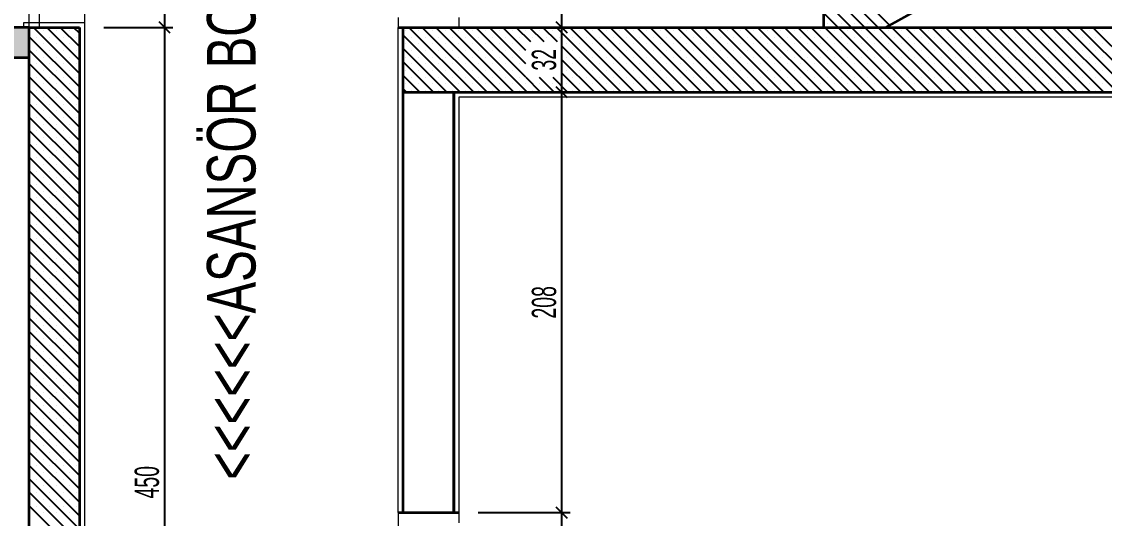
# Model space of a CAD drawing. Header units: inches. Extents: x -7543 to -822, y 102837 to 190349.
# Drawn here: x -828.8682 to -828.7612, y 102836.7493 to 102836.7985 of the extents above; entities that cross this region are included whole.
import ezdxf

# ---------------------------------------------------------------- set-up
doc = ezdxf.new("R2010")
doc.units = ezdxf.units.IN
doc.header["$MEASUREMENT"] = 0
doc.layers.get('0').update_dxf_attribs({"lineweight": 25})
for name, color, linetype, lineweight, true_color in [('DUVAR', 7, 'Continuous', 35, 0xfc4642), ('KAPI', 7, 'Continuous', 18, 0xffb360), ('PENCERE', 7, 'Continuous', 18, 0xffb360)]:
    doc.layers.add(name, color=color, linetype=linetype, lineweight=lineweight, true_color=true_color)
for name, color, linetype, lineweight in [('ICOL', 55, 'Continuous', 25), ('İZ DÜŞÜM', 253, 'Continuous', 20), ('SIVA', 150, 'Continuous', 15), ('TARAMA', 8, 'Continuous', 25), ('YAZI', 7, 'Continuous', 25)]:
    doc.layers.add(name, color=color, linetype=linetype, lineweight=lineweight)
doc.styles.add('arıal', font='arial.ttf', dxfattribs={"width": 0.7})
doc.styles.add('OLCU', font='tromand.shx', dxfattribs={"width": 0.6, "height": 12})

# ---------------------------------------------------------------- blocks, each defined once
blk = doc.blocks.new('_Oblique')
at = {"color": 0, "linetype": 'ByBlock', "lineweight": -2}
blk.add_line((-0.5, -0.5), (0.5, 0.5), dxfattribs=at)

msp = doc.modelspace()

# ---------------------------------------------------------------- linework, layer by layer
at = {"layer": 'DUVAR'}
for p, q in [((-828.7828, 102836.79788), (-828.73421, 102836.82487)), ((-828.78898, 102836.80122), (-828.78898, 102836.79788)), ((-828.86752, 102836.79788), (-828.9567, 102836.79788)), ((-828.86752, 102836.79788), (-828.86752, 102836.67148)), ((-828.86752, 102836.79788), (-828.86252, 102836.79788)), ((-828.86752, 102836.79788), (-828.86252, 102836.79788)), ((-828.86252, 102836.79788), (-828.86252, 102836.67788)), ((-828.83102, 102836.79788), (-828.71102, 102836.79788)), ((-828.83052, 102836.74988), (-828.83052, 102836.79788)), ((-828.86752, 102836.79488), (-828.9567, 102836.79488)), ((-828.83052, 102836.79148), (-828.65502, 102836.79148)), ((-828.82552, 102836.79148), (-828.82552, 102836.74988)), ((-828.82552, 102836.79148), (-828.82552, 102836.74988)), ((-828.82552, 102836.74988), (-828.82552, 102836.79148)), ((-828.82552, 102836.74988), (-828.82552, 102836.79148)), ((-828.83102, 102836.74988), (-828.82502, 102836.74988)), ((-828.83102, 102836.74988), (-828.82502, 102836.74988)), ((-828.83102, 102836.74988), (-828.82502, 102836.74988)), ((-828.83052, 102836.74988), (-828.82552, 102836.74988))]:
    msp.add_line(p, q, dxfattribs=at)
msp.add_solid([(-828.9567, 102836.79488), (-828.9567, 102836.79788), (-828.86752, 102836.79488), (-828.86752, 102836.79788)], dxfattribs=at)
at = {"layer": 'ICOL'}
for p, q in [((-828.85412, 102837.36388), (-828.85412, 102836.79788)), ((-828.81486, 102836.83988), (-828.81486, 102836.79788)), ((-828.85412, 102836.79788), (-828.85412, 102836.70788)), ((-828.81486, 102836.79788), (-828.81486, 102836.79148)), ((-828.81486, 102836.79148), (-828.81486, 102836.74988)), ((-828.81486, 102836.74988), (-828.81486, 102836.70788))]:
    msp.add_line(p, q, dxfattribs=at)
at = {"layer": 'ICOL', "color": 53}
for p, q in [((-828.86012, 102836.79788), (-828.85328, 102836.79788)), ((-828.86012, 102836.79788), (-828.85328, 102836.79788)), ((-828.81754, 102836.79788), (-828.81402, 102836.79788)), ((-828.81754, 102836.79788), (-828.81402, 102836.79788)), ((-828.81757, 102836.79148), (-828.81402, 102836.79148)), ((-828.81757, 102836.79148), (-828.81402, 102836.79148)), ((-828.82312, 102836.74988), (-828.81402, 102836.74988)), ((-828.82312, 102836.74988), (-828.81402, 102836.74988))]:
    msp.add_line(p, q, dxfattribs=at)
at = {"layer": 'İZ DÜŞÜM'}
msp.add_line((-828.86202, 102837.36328), (-828.86202, 102836.79838), dxfattribs=at)
at = {"layer": 'KAPI'}
for p, q in [((-828.83102, 102836.79888), (-828.83102, 102836.79788)), ((-828.82502, 102836.79888), (-828.82502, 102836.79788)), ((-828.83102, 102836.74988), (-828.83102, 102836.70888)), ((-828.82502, 102836.74988), (-828.82502, 102836.74888))]:
    msp.add_line(p, q, dxfattribs=at)
at = {"layer": 'PENCERE'}
for p, q in [((-828.86752, 102837.00728), (-828.86752, 102836.79788)), ((-828.86652, 102837.00728), (-828.86652, 102836.79788))]:
    msp.add_line(p, q, dxfattribs=at)
at = {"layer": 'SIVA'}
for p, q in [((-828.86802, 102836.79838), (-828.86202, 102836.79838)), ((-828.86802, 102836.79788), (-828.86802, 102836.79838)), ((-828.86202, 102836.79838), (-828.86202, 102836.67848)), ((-828.83102, 102836.74988), (-828.83102, 102836.79788)), ((-828.82552, 102836.79788), (-828.82502, 102836.79788)), ((-828.65502, 102836.79098), (-828.82502, 102836.79098)), ((-828.82502, 102836.79098), (-828.82502, 102836.74988))]:
    msp.add_line(p, q, dxfattribs=at)
at = {"layer": 'TARAMA'}
for p, q in [((-828.7862, 102836.79788), (-828.78898, 102836.80067)), ((-828.78488, 102836.79788), (-828.78821, 102836.80122)), ((-828.78355, 102836.79788), (-828.78688, 102836.80122)), ((-828.78243, 102836.79809), (-828.78556, 102836.80122)), ((-828.78753, 102836.79788), (-828.78898, 102836.79934)), ((-828.78856, 102836.79825), (-828.78856, 102836.79825)), ((-828.78723, 102836.79825), (-828.78723, 102836.79825)), ((-828.78591, 102836.79825), (-828.78591, 102836.79825)), ((-828.78458, 102836.79825), (-828.78458, 102836.79825)), ((-828.78326, 102836.79825), (-828.78326, 102836.79825)), ((-828.86745, 102836.79759), (-828.86745, 102836.79759)), ((-828.86252, 102836.79332), (-828.86708, 102836.79788)), ((-828.86612, 102836.79759), (-828.86612, 102836.79759)), ((-828.86252, 102836.79465), (-828.86575, 102836.79788)), ((-828.8648, 102836.79759), (-828.8648, 102836.79759)), ((-828.86252, 102836.79598), (-828.86443, 102836.79788)), ((-828.86347, 102836.79759), (-828.86347, 102836.79759)), ((-828.86252, 102836.7973), (-828.8631, 102836.79788)), ((-828.82488, 102836.79148), (-828.83052, 102836.79712)), ((-828.83032, 102836.79759), (-828.83032, 102836.79759)), ((-828.82355, 102836.79148), (-828.82995, 102836.79788)), ((-828.829, 102836.79759), (-828.829, 102836.79759)), ((-828.82223, 102836.79148), (-828.82863, 102836.79788)), ((-828.82767, 102836.79759), (-828.82767, 102836.79759)), ((-828.8209, 102836.79148), (-828.8273, 102836.79788)), ((-828.82635, 102836.79759), (-828.82635, 102836.79759)), ((-828.81958, 102836.79148), (-828.82598, 102836.79788)), ((-828.82502, 102836.79759), (-828.82502, 102836.79759)), ((-828.81825, 102836.79148), (-828.82465, 102836.79788)), ((-828.82369, 102836.79759), (-828.82369, 102836.79759)), ((-828.81839, 102836.79295), (-828.82333, 102836.79788)), ((-828.82237, 102836.79759), (-828.82237, 102836.79759)), ((-828.81839, 102836.79428), (-828.822, 102836.79788)), ((-828.82104, 102836.79759), (-828.82104, 102836.79759)), ((-828.81839, 102836.7956), (-828.82067, 102836.79788)), ((-828.81972, 102836.79759), (-828.81972, 102836.79759)), ((-828.81791, 102836.79645), (-828.81935, 102836.79788)), ((-828.81839, 102836.79759), (-828.81839, 102836.79759)), ((-828.81659, 102836.79645), (-828.81802, 102836.79788)), ((-828.81707, 102836.79759), (-828.81707, 102836.79759)), ((-828.81526, 102836.79645), (-828.8167, 102836.79788)), ((-828.81574, 102836.79759), (-828.81574, 102836.79759)), ((-828.80897, 102836.79148), (-828.81537, 102836.79788)), ((-828.81441, 102836.79759), (-828.81441, 102836.79759)), ((-828.80765, 102836.79148), (-828.81405, 102836.79788)), ((-828.81309, 102836.79759), (-828.81309, 102836.79759)), ((-828.80632, 102836.79148), (-828.81272, 102836.79788)), ((-828.81176, 102836.79759), (-828.81176, 102836.79759)), ((-828.80499, 102836.79148), (-828.81139, 102836.79788)), ((-828.81044, 102836.79759), (-828.81044, 102836.79759)), ((-828.80367, 102836.79148), (-828.81007, 102836.79788)), ((-828.80911, 102836.79759), (-828.80911, 102836.79759)), ((-828.80234, 102836.79148), (-828.80874, 102836.79788)), ((-828.80778, 102836.79759), (-828.80778, 102836.79759)), ((-828.80102, 102836.79148), (-828.80742, 102836.79788)), ((-828.80646, 102836.79759), (-828.80646, 102836.79759)), ((-828.79969, 102836.79148), (-828.80609, 102836.79788)), ((-828.80513, 102836.79759), (-828.80513, 102836.79759)), ((-828.79836, 102836.79148), (-828.80476, 102836.79788)), ((-828.80381, 102836.79759), (-828.80381, 102836.79759)), ((-828.79704, 102836.79148), (-828.80344, 102836.79788)), ((-828.80248, 102836.79759), (-828.80248, 102836.79759)), ((-828.79571, 102836.79148), (-828.80211, 102836.79788)), ((-828.80116, 102836.79759), (-828.80116, 102836.79759)), ((-828.79439, 102836.79148), (-828.80079, 102836.79788)), ((-828.79983, 102836.79759), (-828.79983, 102836.79759)), ((-828.79306, 102836.79148), (-828.79946, 102836.79788)), ((-828.7985, 102836.79759), (-828.7985, 102836.79759)), ((-828.79174, 102836.79148), (-828.79814, 102836.79788)), ((-828.79718, 102836.79759), (-828.79718, 102836.79759)), ((-828.79041, 102836.79148), (-828.79681, 102836.79788)), ((-828.79585, 102836.79759), (-828.79585, 102836.79759)), ((-828.78908, 102836.79148), (-828.79548, 102836.79788)), ((-828.79453, 102836.79759), (-828.79453, 102836.79759)), ((-828.78776, 102836.79148), (-828.79416, 102836.79788)), ((-828.7932, 102836.79759), (-828.7932, 102836.79759)), ((-828.78643, 102836.79148), (-828.79283, 102836.79788)), ((-828.79187, 102836.79759), (-828.79187, 102836.79759)), ((-828.78511, 102836.79148), (-828.79151, 102836.79788)), ((-828.79055, 102836.79759), (-828.79055, 102836.79759)), ((-828.78378, 102836.79148), (-828.79018, 102836.79788)), ((-828.78922, 102836.79759), (-828.78922, 102836.79759)), ((-828.78885, 102836.79788), (-828.78898, 102836.79801)), ((-828.78245, 102836.79148), (-828.78885, 102836.79788)), ((-828.7879, 102836.79759), (-828.7879, 102836.79759)), ((-828.78113, 102836.79148), (-828.78753, 102836.79788)), ((-828.78657, 102836.79759), (-828.78657, 102836.79759)), ((-828.7798, 102836.79148), (-828.7862, 102836.79788)), ((-828.78525, 102836.79759), (-828.78525, 102836.79759)), ((-828.77848, 102836.79148), (-828.78488, 102836.79788)), ((-828.78392, 102836.79759), (-828.78392, 102836.79759)), ((-828.77715, 102836.79148), (-828.78355, 102836.79788)), ((-828.78259, 102836.79759), (-828.78259, 102836.79759)), ((-828.77583, 102836.79148), (-828.78223, 102836.79788)), ((-828.78127, 102836.79759), (-828.78127, 102836.79759)), ((-828.7745, 102836.79148), (-828.7809, 102836.79788)), ((-828.77994, 102836.79759), (-828.77994, 102836.79759)), ((-828.77317, 102836.79148), (-828.77957, 102836.79788)), ((-828.77862, 102836.79759), (-828.77862, 102836.79759)), ((-828.77185, 102836.79148), (-828.77825, 102836.79788)), ((-828.77729, 102836.79759), (-828.77729, 102836.79759)), ((-828.77052, 102836.79148), (-828.77692, 102836.79788)), ((-828.77596, 102836.79759), (-828.77596, 102836.79759)), ((-828.7692, 102836.79148), (-828.7756, 102836.79788)), ((-828.77464, 102836.79759), (-828.77464, 102836.79759)), ((-828.76787, 102836.79148), (-828.77427, 102836.79788)), ((-828.77331, 102836.79759), (-828.77331, 102836.79759)), ((-828.76654, 102836.79148), (-828.77294, 102836.79788)), ((-828.77199, 102836.79759), (-828.77199, 102836.79759)), ((-828.76522, 102836.79148), (-828.77162, 102836.79788)), ((-828.77066, 102836.79759), (-828.77066, 102836.79759)), ((-828.76389, 102836.79148), (-828.77029, 102836.79788)), ((-828.76934, 102836.79759), (-828.76934, 102836.79759)), ((-828.76257, 102836.79148), (-828.76897, 102836.79788)), ((-828.76801, 102836.79759), (-828.76801, 102836.79759)), ((-828.76124, 102836.79148), (-828.76764, 102836.79788)), ((-828.76668, 102836.79759), (-828.76668, 102836.79759)), ((-828.75992, 102836.79148), (-828.76632, 102836.79788)), ((-828.76536, 102836.79759), (-828.76536, 102836.79759)), ((-828.75859, 102836.79148), (-828.76499, 102836.79788)), ((-828.76403, 102836.79759), (-828.76403, 102836.79759)), ((-828.75726, 102836.79148), (-828.76366, 102836.79788)), ((-828.76271, 102836.79759), (-828.76271, 102836.79759)), ((-828.75594, 102836.79148), (-828.76234, 102836.79788)), ((-828.76138, 102836.79759), (-828.76138, 102836.79759)), ((-828.86252, 102836.792), (-828.86752, 102836.797)), ((-828.86745, 102836.79626), (-828.86745, 102836.79626)), ((-828.86678, 102836.79693), (-828.86678, 102836.79693)), ((-828.86612, 102836.79626), (-828.86612, 102836.79626)), ((-828.86546, 102836.79693), (-828.86546, 102836.79693)), ((-828.8648, 102836.79626), (-828.8648, 102836.79626)), ((-828.86413, 102836.79693), (-828.86413, 102836.79693)), ((-828.86347, 102836.79626), (-828.86347, 102836.79626)), ((-828.86281, 102836.79693), (-828.86281, 102836.79693)), ((-828.83032, 102836.79626), (-828.83032, 102836.79626)), ((-828.82966, 102836.79693), (-828.82966, 102836.79693)), ((-828.829, 102836.79626), (-828.829, 102836.79626)), ((-828.82834, 102836.79693), (-828.82834, 102836.79693)), ((-828.82767, 102836.79626), (-828.82767, 102836.79626)), ((-828.82701, 102836.79693), (-828.82701, 102836.79693)), ((-828.82635, 102836.79626), (-828.82635, 102836.79626)), ((-828.82568, 102836.79693), (-828.82568, 102836.79693)), ((-828.82502, 102836.79626), (-828.82502, 102836.79626)), ((-828.82436, 102836.79693), (-828.82436, 102836.79693)), ((-828.82369, 102836.79626), (-828.82369, 102836.79626)), ((-828.82303, 102836.79693), (-828.82303, 102836.79693)), ((-828.82237, 102836.79626), (-828.82237, 102836.79626)), ((-828.82171, 102836.79693), (-828.82171, 102836.79693)), ((-828.82104, 102836.79626), (-828.82104, 102836.79626)), ((-828.82038, 102836.79693), (-828.82038, 102836.79693)), ((-828.81972, 102836.79626), (-828.81972, 102836.79626)), ((-828.81905, 102836.79693), (-828.81905, 102836.79693)), ((-828.81773, 102836.79693), (-828.81773, 102836.79693)), ((-828.8164, 102836.79693), (-828.8164, 102836.79693)), ((-828.81508, 102836.79693), (-828.81508, 102836.79693)), ((-828.8103, 102836.79148), (-828.81479, 102836.79598)), ((-828.81441, 102836.79626), (-828.81441, 102836.79626)), ((-828.81375, 102836.79693), (-828.81375, 102836.79693)), ((-828.81309, 102836.79626), (-828.81309, 102836.79626)), ((-828.81243, 102836.79693), (-828.81243, 102836.79693)), ((-828.81176, 102836.79626), (-828.81176, 102836.79626)), ((-828.8111, 102836.79693), (-828.8111, 102836.79693)), ((-828.81044, 102836.79626), (-828.81044, 102836.79626)), ((-828.80977, 102836.79693), (-828.80977, 102836.79693)), ((-828.80911, 102836.79626), (-828.80911, 102836.79626)), ((-828.80845, 102836.79693), (-828.80845, 102836.79693)), ((-828.80778, 102836.79626), (-828.80778, 102836.79626)), ((-828.80712, 102836.79693), (-828.80712, 102836.79693)), ((-828.80646, 102836.79626), (-828.80646, 102836.79626)), ((-828.8058, 102836.79693), (-828.8058, 102836.79693)), ((-828.80513, 102836.79626), (-828.80513, 102836.79626)), ((-828.80447, 102836.79693), (-828.80447, 102836.79693)), ((-828.80381, 102836.79626), (-828.80381, 102836.79626)), ((-828.80314, 102836.79693), (-828.80314, 102836.79693)), ((-828.80248, 102836.79626), (-828.80248, 102836.79626)), ((-828.80182, 102836.79693), (-828.80182, 102836.79693)), ((-828.80116, 102836.79626), (-828.80116, 102836.79626)), ((-828.80049, 102836.79693), (-828.80049, 102836.79693)), ((-828.79983, 102836.79626), (-828.79983, 102836.79626)), ((-828.79917, 102836.79693), (-828.79917, 102836.79693)), ((-828.7985, 102836.79626), (-828.7985, 102836.79626)), ((-828.79784, 102836.79693), (-828.79784, 102836.79693)), ((-828.79718, 102836.79626), (-828.79718, 102836.79626)), ((-828.79652, 102836.79693), (-828.79652, 102836.79693)), ((-828.79585, 102836.79626), (-828.79585, 102836.79626)), ((-828.79519, 102836.79693), (-828.79519, 102836.79693)), ((-828.79453, 102836.79626), (-828.79453, 102836.79626)), ((-828.79386, 102836.79693), (-828.79386, 102836.79693)), ((-828.7932, 102836.79626), (-828.7932, 102836.79626)), ((-828.79254, 102836.79693), (-828.79254, 102836.79693)), ((-828.79187, 102836.79626), (-828.79187, 102836.79626)), ((-828.79121, 102836.79693), (-828.79121, 102836.79693)), ((-828.79055, 102836.79626), (-828.79055, 102836.79626)), ((-828.78989, 102836.79693), (-828.78989, 102836.79693)), ((-828.78922, 102836.79626), (-828.78922, 102836.79626)), ((-828.78856, 102836.79693), (-828.78856, 102836.79693)), ((-828.7879, 102836.79626), (-828.7879, 102836.79626)), ((-828.78723, 102836.79693), (-828.78723, 102836.79693)), ((-828.78657, 102836.79626), (-828.78657, 102836.79626)), ((-828.78591, 102836.79693), (-828.78591, 102836.79693)), ((-828.78525, 102836.79626), (-828.78525, 102836.79626)), ((-828.78458, 102836.79693), (-828.78458, 102836.79693)), ((-828.78392, 102836.79626), (-828.78392, 102836.79626)), ((-828.78326, 102836.79693), (-828.78326, 102836.79693)), ((-828.78259, 102836.79626), (-828.78259, 102836.79626)), ((-828.78193, 102836.79693), (-828.78193, 102836.79693)), ((-828.78127, 102836.79626), (-828.78127, 102836.79626)), ((-828.78061, 102836.79693), (-828.78061, 102836.79693)), ((-828.77994, 102836.79626), (-828.77994, 102836.79626)), ((-828.77928, 102836.79693), (-828.77928, 102836.79693)), ((-828.77862, 102836.79626), (-828.77862, 102836.79626)), ((-828.77795, 102836.79693), (-828.77795, 102836.79693)), ((-828.77729, 102836.79626), (-828.77729, 102836.79626)), ((-828.77663, 102836.79693), (-828.77663, 102836.79693)), ((-828.77596, 102836.79626), (-828.77596, 102836.79626)), ((-828.7753, 102836.79693), (-828.7753, 102836.79693)), ((-828.77464, 102836.79626), (-828.77464, 102836.79626)), ((-828.77398, 102836.79693), (-828.77398, 102836.79693)), ((-828.77331, 102836.79626), (-828.77331, 102836.79626)), ((-828.77265, 102836.79693), (-828.77265, 102836.79693)), ((-828.77199, 102836.79626), (-828.77199, 102836.79626)), ((-828.77132, 102836.79693), (-828.77132, 102836.79693)), ((-828.77066, 102836.79626), (-828.77066, 102836.79626)), ((-828.77, 102836.79693), (-828.77, 102836.79693)), ((-828.76934, 102836.79626), (-828.76934, 102836.79626)), ((-828.76867, 102836.79693), (-828.76867, 102836.79693)), ((-828.76801, 102836.79626), (-828.76801, 102836.79626)), ((-828.76735, 102836.79693), (-828.76735, 102836.79693)), ((-828.76668, 102836.79626), (-828.76668, 102836.79626)), ((-828.76602, 102836.79693), (-828.76602, 102836.79693)), ((-828.76536, 102836.79626), (-828.76536, 102836.79626)), ((-828.7647, 102836.79693), (-828.7647, 102836.79693)), ((-828.76403, 102836.79626), (-828.76403, 102836.79626)), ((-828.76337, 102836.79693), (-828.76337, 102836.79693)), ((-828.76271, 102836.79626), (-828.76271, 102836.79626)), ((-828.76204, 102836.79693), (-828.76204, 102836.79693)), ((-828.76138, 102836.79626), (-828.76138, 102836.79626)), ((-828.86252, 102836.79067), (-828.86752, 102836.79567)), ((-828.86745, 102836.79494), (-828.86745, 102836.79494)), ((-828.86678, 102836.7956), (-828.86678, 102836.7956)), ((-828.86612, 102836.79494), (-828.86612, 102836.79494)), ((-828.86546, 102836.7956), (-828.86546, 102836.7956)), ((-828.8648, 102836.79494), (-828.8648, 102836.79494)), ((-828.86413, 102836.7956), (-828.86413, 102836.7956)), ((-828.86347, 102836.79494), (-828.86347, 102836.79494)), ((-828.86281, 102836.7956), (-828.86281, 102836.7956)), ((-828.82621, 102836.79148), (-828.83052, 102836.7958)), ((-828.83032, 102836.79494), (-828.83032, 102836.79494)), ((-828.82966, 102836.7956), (-828.82966, 102836.7956)), ((-828.829, 102836.79494), (-828.829, 102836.79494)), ((-828.82834, 102836.7956), (-828.82834, 102836.7956)), ((-828.82767, 102836.79494), (-828.82767, 102836.79494)), ((-828.82701, 102836.7956), (-828.82701, 102836.7956)), ((-828.82635, 102836.79494), (-828.82635, 102836.79494)), ((-828.82568, 102836.7956), (-828.82568, 102836.7956)), ((-828.82502, 102836.79494), (-828.82502, 102836.79494)), ((-828.82436, 102836.7956), (-828.82436, 102836.7956)), ((-828.82369, 102836.79494), (-828.82369, 102836.79494)), ((-828.82303, 102836.7956), (-828.82303, 102836.7956)), ((-828.82237, 102836.79494), (-828.82237, 102836.79494)), ((-828.82171, 102836.7956), (-828.82171, 102836.7956)), ((-828.82104, 102836.79494), (-828.82104, 102836.79494)), ((-828.82038, 102836.7956), (-828.82038, 102836.7956)), ((-828.81972, 102836.79494), (-828.81972, 102836.79494)), ((-828.81905, 102836.7956), (-828.81905, 102836.7956)), ((-828.81441, 102836.79494), (-828.81441, 102836.79494)), ((-828.81375, 102836.7956), (-828.81375, 102836.7956)), ((-828.81309, 102836.79494), (-828.81309, 102836.79494)), ((-828.81243, 102836.7956), (-828.81243, 102836.7956)), ((-828.81176, 102836.79494), (-828.81176, 102836.79494)), ((-828.8111, 102836.7956), (-828.8111, 102836.7956)), ((-828.81044, 102836.79494), (-828.81044, 102836.79494)), ((-828.80977, 102836.7956), (-828.80977, 102836.7956)), ((-828.80911, 102836.79494), (-828.80911, 102836.79494)), ((-828.80845, 102836.7956), (-828.80845, 102836.7956)), ((-828.80778, 102836.79494), (-828.80778, 102836.79494)), ((-828.80712, 102836.7956), (-828.80712, 102836.7956)), ((-828.80646, 102836.79494), (-828.80646, 102836.79494)), ((-828.8058, 102836.7956), (-828.8058, 102836.7956)), ((-828.80513, 102836.79494), (-828.80513, 102836.79494)), ((-828.80447, 102836.7956), (-828.80447, 102836.7956)), ((-828.80381, 102836.79494), (-828.80381, 102836.79494)), ((-828.80314, 102836.7956), (-828.80314, 102836.7956)), ((-828.80248, 102836.79494), (-828.80248, 102836.79494)), ((-828.80182, 102836.7956), (-828.80182, 102836.7956)), ((-828.80116, 102836.79494), (-828.80116, 102836.79494)), ((-828.80049, 102836.7956), (-828.80049, 102836.7956)), ((-828.79983, 102836.79494), (-828.79983, 102836.79494)), ((-828.79917, 102836.7956), (-828.79917, 102836.7956)), ((-828.7985, 102836.79494), (-828.7985, 102836.79494)), ((-828.79784, 102836.7956), (-828.79784, 102836.7956)), ((-828.79718, 102836.79494), (-828.79718, 102836.79494)), ((-828.79652, 102836.7956), (-828.79652, 102836.7956)), ((-828.79585, 102836.79494), (-828.79585, 102836.79494)), ((-828.79519, 102836.7956), (-828.79519, 102836.7956)), ((-828.79453, 102836.79494), (-828.79453, 102836.79494)), ((-828.79386, 102836.7956), (-828.79386, 102836.7956)), ((-828.7932, 102836.79494), (-828.7932, 102836.79494)), ((-828.79254, 102836.7956), (-828.79254, 102836.7956)), ((-828.79187, 102836.79494), (-828.79187, 102836.79494)), ((-828.79121, 102836.7956), (-828.79121, 102836.7956)), ((-828.79055, 102836.79494), (-828.79055, 102836.79494)), ((-828.78989, 102836.7956), (-828.78989, 102836.7956)), ((-828.78922, 102836.79494), (-828.78922, 102836.79494)), ((-828.78856, 102836.7956), (-828.78856, 102836.7956)), ((-828.7879, 102836.79494), (-828.7879, 102836.79494)), ((-828.78723, 102836.7956), (-828.78723, 102836.7956)), ((-828.78657, 102836.79494), (-828.78657, 102836.79494)), ((-828.78591, 102836.7956), (-828.78591, 102836.7956)), ((-828.78525, 102836.79494), (-828.78525, 102836.79494)), ((-828.78458, 102836.7956), (-828.78458, 102836.7956)), ((-828.78392, 102836.79494), (-828.78392, 102836.79494)), ((-828.78326, 102836.7956), (-828.78326, 102836.7956)), ((-828.78259, 102836.79494), (-828.78259, 102836.79494)), ((-828.78193, 102836.7956), (-828.78193, 102836.7956)), ((-828.78127, 102836.79494), (-828.78127, 102836.79494)), ((-828.78061, 102836.7956), (-828.78061, 102836.7956)), ((-828.77994, 102836.79494), (-828.77994, 102836.79494)), ((-828.77928, 102836.7956), (-828.77928, 102836.7956)), ((-828.77862, 102836.79494), (-828.77862, 102836.79494)), ((-828.77795, 102836.7956), (-828.77795, 102836.7956)), ((-828.77729, 102836.79494), (-828.77729, 102836.79494)), ((-828.77663, 102836.7956), (-828.77663, 102836.7956)), ((-828.77596, 102836.79494), (-828.77596, 102836.79494)), ((-828.7753, 102836.7956), (-828.7753, 102836.7956)), ((-828.77464, 102836.79494), (-828.77464, 102836.79494)), ((-828.77398, 102836.7956), (-828.77398, 102836.7956)), ((-828.77331, 102836.79494), (-828.77331, 102836.79494)), ((-828.77265, 102836.7956), (-828.77265, 102836.7956)), ((-828.77199, 102836.79494), (-828.77199, 102836.79494)), ((-828.77132, 102836.7956), (-828.77132, 102836.7956)), ((-828.77066, 102836.79494), (-828.77066, 102836.79494)), ((-828.77, 102836.7956), (-828.77, 102836.7956)), ((-828.76934, 102836.79494), (-828.76934, 102836.79494)), ((-828.76867, 102836.7956), (-828.76867, 102836.7956)), ((-828.76801, 102836.79494), (-828.76801, 102836.79494)), ((-828.76735, 102836.7956), (-828.76735, 102836.7956)), ((-828.76668, 102836.79494), (-828.76668, 102836.79494)), ((-828.76602, 102836.7956), (-828.76602, 102836.7956)), ((-828.76536, 102836.79494), (-828.76536, 102836.79494)), ((-828.7647, 102836.7956), (-828.7647, 102836.7956)), ((-828.76403, 102836.79494), (-828.76403, 102836.79494)), ((-828.76337, 102836.7956), (-828.76337, 102836.7956)), ((-828.76271, 102836.79494), (-828.76271, 102836.79494)), ((-828.76204, 102836.7956), (-828.76204, 102836.7956)), ((-828.76138, 102836.79494), (-828.76138, 102836.79494)), ((-828.86252, 102836.78935), (-828.86752, 102836.79435)), ((-828.86678, 102836.79428), (-828.86678, 102836.79428)), ((-828.86546, 102836.79428), (-828.86546, 102836.79428)), ((-828.86413, 102836.79428), (-828.86413, 102836.79428)), ((-828.86281, 102836.79428), (-828.86281, 102836.79428)), ((-828.82753, 102836.79148), (-828.83052, 102836.79447)), ((-828.82966, 102836.79428), (-828.82966, 102836.79428)), ((-828.82834, 102836.79428), (-828.82834, 102836.79428)), ((-828.82701, 102836.79428), (-828.82701, 102836.79428)), ((-828.82568, 102836.79428), (-828.82568, 102836.79428)), ((-828.82436, 102836.79428), (-828.82436, 102836.79428)), ((-828.82303, 102836.79428), (-828.82303, 102836.79428)), ((-828.82171, 102836.79428), (-828.82171, 102836.79428)), ((-828.82038, 102836.79428), (-828.82038, 102836.79428)), ((-828.81905, 102836.79428), (-828.81905, 102836.79428)), ((-828.81162, 102836.79148), (-828.81479, 102836.79465)), ((-828.81375, 102836.79428), (-828.81375, 102836.79428)), ((-828.81243, 102836.79428), (-828.81243, 102836.79428)), ((-828.8111, 102836.79428), (-828.8111, 102836.79428)), ((-828.80977, 102836.79428), (-828.80977, 102836.79428)), ((-828.80845, 102836.79428), (-828.80845, 102836.79428)), ((-828.80712, 102836.79428), (-828.80712, 102836.79428)), ((-828.8058, 102836.79428), (-828.8058, 102836.79428)), ((-828.80447, 102836.79428), (-828.80447, 102836.79428)), ((-828.80314, 102836.79428), (-828.80314, 102836.79428)), ((-828.80182, 102836.79428), (-828.80182, 102836.79428)), ((-828.80049, 102836.79428), (-828.80049, 102836.79428)), ((-828.79917, 102836.79428), (-828.79917, 102836.79428)), ((-828.79784, 102836.79428), (-828.79784, 102836.79428)), ((-828.79652, 102836.79428), (-828.79652, 102836.79428)), ((-828.79519, 102836.79428), (-828.79519, 102836.79428)), ((-828.79386, 102836.79428), (-828.79386, 102836.79428)), ((-828.79254, 102836.79428), (-828.79254, 102836.79428)), ((-828.79121, 102836.79428), (-828.79121, 102836.79428)), ((-828.78989, 102836.79428), (-828.78989, 102836.79428)), ((-828.78856, 102836.79428), (-828.78856, 102836.79428)), ((-828.78723, 102836.79428), (-828.78723, 102836.79428)), ((-828.78591, 102836.79428), (-828.78591, 102836.79428)), ((-828.78458, 102836.79428), (-828.78458, 102836.79428)), ((-828.78326, 102836.79428), (-828.78326, 102836.79428)), ((-828.78193, 102836.79428), (-828.78193, 102836.79428)), ((-828.78061, 102836.79428), (-828.78061, 102836.79428)), ((-828.77928, 102836.79428), (-828.77928, 102836.79428)), ((-828.77795, 102836.79428), (-828.77795, 102836.79428)), ((-828.77663, 102836.79428), (-828.77663, 102836.79428)), ((-828.7753, 102836.79428), (-828.7753, 102836.79428)), ((-828.77398, 102836.79428), (-828.77398, 102836.79428)), ((-828.77265, 102836.79428), (-828.77265, 102836.79428)), ((-828.77132, 102836.79428), (-828.77132, 102836.79428)), ((-828.77, 102836.79428), (-828.77, 102836.79428)), ((-828.76867, 102836.79428), (-828.76867, 102836.79428)), ((-828.76735, 102836.79428), (-828.76735, 102836.79428)), ((-828.76602, 102836.79428), (-828.76602, 102836.79428)), ((-828.7647, 102836.79428), (-828.7647, 102836.79428)), ((-828.76337, 102836.79428), (-828.76337, 102836.79428)), ((-828.76204, 102836.79428), (-828.76204, 102836.79428)), ((-828.86252, 102836.78802), (-828.86752, 102836.79302)), ((-828.86745, 102836.79361), (-828.86745, 102836.79361)), ((-828.86678, 102836.79295), (-828.86678, 102836.79295)), ((-828.86612, 102836.79361), (-828.86612, 102836.79361)), ((-828.86546, 102836.79295), (-828.86546, 102836.79295)), ((-828.8648, 102836.79361), (-828.8648, 102836.79361)), ((-828.86413, 102836.79295), (-828.86413, 102836.79295)), ((-828.86347, 102836.79361), (-828.86347, 102836.79361)), ((-828.86281, 102836.79295), (-828.86281, 102836.79295)), ((-828.82886, 102836.79148), (-828.83052, 102836.79314)), ((-828.83032, 102836.79361), (-828.83032, 102836.79361)), ((-828.82966, 102836.79295), (-828.82966, 102836.79295)), ((-828.829, 102836.79361), (-828.829, 102836.79361)), ((-828.82834, 102836.79295), (-828.82834, 102836.79295)), ((-828.82767, 102836.79361), (-828.82767, 102836.79361)), ((-828.82701, 102836.79295), (-828.82701, 102836.79295)), ((-828.82635, 102836.79361), (-828.82635, 102836.79361)), ((-828.82568, 102836.79295), (-828.82568, 102836.79295)), ((-828.82502, 102836.79361), (-828.82502, 102836.79361)), ((-828.82436, 102836.79295), (-828.82436, 102836.79295)), ((-828.82369, 102836.79361), (-828.82369, 102836.79361)), ((-828.82303, 102836.79295), (-828.82303, 102836.79295)), ((-828.82237, 102836.79361), (-828.82237, 102836.79361)), ((-828.82171, 102836.79295), (-828.82171, 102836.79295)), ((-828.82104, 102836.79361), (-828.82104, 102836.79361)), ((-828.82038, 102836.79295), (-828.82038, 102836.79295)), ((-828.81972, 102836.79361), (-828.81972, 102836.79361)), ((-828.81905, 102836.79295), (-828.81905, 102836.79295)), ((-828.81693, 102836.79148), (-828.81836, 102836.79292)), ((-828.8156, 102836.79148), (-828.81703, 102836.79292)), ((-828.81427, 102836.79148), (-828.81571, 102836.79292)), ((-828.81295, 102836.79148), (-828.81479, 102836.79333)), ((-828.81441, 102836.79361), (-828.81441, 102836.79361)), ((-828.81375, 102836.79295), (-828.81375, 102836.79295)), ((-828.81309, 102836.79361), (-828.81309, 102836.79361)), ((-828.81243, 102836.79295), (-828.81243, 102836.79295)), ((-828.81176, 102836.79361), (-828.81176, 102836.79361)), ((-828.8111, 102836.79295), (-828.8111, 102836.79295)), ((-828.81044, 102836.79361), (-828.81044, 102836.79361)), ((-828.80977, 102836.79295), (-828.80977, 102836.79295)), ((-828.80911, 102836.79361), (-828.80911, 102836.79361)), ((-828.80845, 102836.79295), (-828.80845, 102836.79295)), ((-828.80778, 102836.79361), (-828.80778, 102836.79361)), ((-828.80712, 102836.79295), (-828.80712, 102836.79295)), ((-828.80646, 102836.79361), (-828.80646, 102836.79361)), ((-828.8058, 102836.79295), (-828.8058, 102836.79295)), ((-828.80513, 102836.79361), (-828.80513, 102836.79361)), ((-828.80447, 102836.79295), (-828.80447, 102836.79295)), ((-828.80381, 102836.79361), (-828.80381, 102836.79361)), ((-828.80314, 102836.79295), (-828.80314, 102836.79295)), ((-828.80248, 102836.79361), (-828.80248, 102836.79361)), ((-828.80182, 102836.79295), (-828.80182, 102836.79295)), ((-828.80116, 102836.79361), (-828.80116, 102836.79361)), ((-828.80049, 102836.79295), (-828.80049, 102836.79295)), ((-828.79983, 102836.79361), (-828.79983, 102836.79361)), ((-828.79917, 102836.79295), (-828.79917, 102836.79295)), ((-828.7985, 102836.79361), (-828.7985, 102836.79361)), ((-828.79784, 102836.79295), (-828.79784, 102836.79295)), ((-828.79718, 102836.79361), (-828.79718, 102836.79361)), ((-828.79652, 102836.79295), (-828.79652, 102836.79295)), ((-828.79585, 102836.79361), (-828.79585, 102836.79361)), ((-828.79519, 102836.79295), (-828.79519, 102836.79295)), ((-828.79453, 102836.79361), (-828.79453, 102836.79361)), ((-828.79386, 102836.79295), (-828.79386, 102836.79295)), ((-828.7932, 102836.79361), (-828.7932, 102836.79361)), ((-828.79254, 102836.79295), (-828.79254, 102836.79295)), ((-828.79187, 102836.79361), (-828.79187, 102836.79361)), ((-828.79121, 102836.79295), (-828.79121, 102836.79295)), ((-828.79055, 102836.79361), (-828.79055, 102836.79361)), ((-828.78989, 102836.79295), (-828.78989, 102836.79295)), ((-828.78922, 102836.79361), (-828.78922, 102836.79361)), ((-828.78856, 102836.79295), (-828.78856, 102836.79295)), ((-828.7879, 102836.79361), (-828.7879, 102836.79361)), ((-828.78723, 102836.79295), (-828.78723, 102836.79295)), ((-828.78657, 102836.79361), (-828.78657, 102836.79361)), ((-828.78591, 102836.79295), (-828.78591, 102836.79295)), ((-828.78525, 102836.79361), (-828.78525, 102836.79361)), ((-828.78458, 102836.79295), (-828.78458, 102836.79295)), ((-828.78392, 102836.79361), (-828.78392, 102836.79361)), ((-828.78326, 102836.79295), (-828.78326, 102836.79295)), ((-828.78259, 102836.79361), (-828.78259, 102836.79361)), ((-828.78193, 102836.79295), (-828.78193, 102836.79295)), ((-828.78127, 102836.79361), (-828.78127, 102836.79361)), ((-828.78061, 102836.79295), (-828.78061, 102836.79295)), ((-828.77994, 102836.79361), (-828.77994, 102836.79361)), ((-828.77928, 102836.79295), (-828.77928, 102836.79295)), ((-828.77862, 102836.79361), (-828.77862, 102836.79361)), ((-828.77795, 102836.79295), (-828.77795, 102836.79295)), ((-828.77729, 102836.79361), (-828.77729, 102836.79361)), ((-828.77663, 102836.79295), (-828.77663, 102836.79295)), ((-828.77596, 102836.79361), (-828.77596, 102836.79361)), ((-828.7753, 102836.79295), (-828.7753, 102836.79295)), ((-828.77464, 102836.79361), (-828.77464, 102836.79361)), ((-828.77398, 102836.79295), (-828.77398, 102836.79295)), ((-828.77331, 102836.79361), (-828.77331, 102836.79361)), ((-828.77265, 102836.79295), (-828.77265, 102836.79295)), ((-828.77199, 102836.79361), (-828.77199, 102836.79361)), ((-828.77132, 102836.79295), (-828.77132, 102836.79295)), ((-828.77066, 102836.79361), (-828.77066, 102836.79361)), ((-828.77, 102836.79295), (-828.77, 102836.79295)), ((-828.76934, 102836.79361), (-828.76934, 102836.79361)), ((-828.76867, 102836.79295), (-828.76867, 102836.79295)), ((-828.76801, 102836.79361), (-828.76801, 102836.79361)), ((-828.76735, 102836.79295), (-828.76735, 102836.79295)), ((-828.76668, 102836.79361), (-828.76668, 102836.79361)), ((-828.76602, 102836.79295), (-828.76602, 102836.79295)), ((-828.76536, 102836.79361), (-828.76536, 102836.79361)), ((-828.7647, 102836.79295), (-828.7647, 102836.79295)), ((-828.76403, 102836.79361), (-828.76403, 102836.79361)), ((-828.76337, 102836.79295), (-828.76337, 102836.79295)), ((-828.76271, 102836.79361), (-828.76271, 102836.79361)), ((-828.76204, 102836.79295), (-828.76204, 102836.79295)), ((-828.76138, 102836.79361), (-828.76138, 102836.79361)), ((-828.86252, 102836.7867), (-828.86752, 102836.7917)), ((-828.86745, 102836.79229), (-828.86745, 102836.79229)), ((-828.86612, 102836.79229), (-828.86612, 102836.79229)), ((-828.8648, 102836.79229), (-828.8648, 102836.79229)), ((-828.86347, 102836.79229), (-828.86347, 102836.79229)), ((-828.83018, 102836.79148), (-828.83052, 102836.79182)), ((-828.83032, 102836.79229), (-828.83032, 102836.79229)), ((-828.829, 102836.79229), (-828.829, 102836.79229)), ((-828.82767, 102836.79229), (-828.82767, 102836.79229)), ((-828.82635, 102836.79229), (-828.82635, 102836.79229)), ((-828.82502, 102836.79229), (-828.82502, 102836.79229)), ((-828.82369, 102836.79229), (-828.82369, 102836.79229)), ((-828.82237, 102836.79229), (-828.82237, 102836.79229)), ((-828.82104, 102836.79229), (-828.82104, 102836.79229)), ((-828.81972, 102836.79229), (-828.81972, 102836.79229)), ((-828.81839, 102836.79229), (-828.81839, 102836.79229)), ((-828.81707, 102836.79229), (-828.81707, 102836.79229)), ((-828.81574, 102836.79229), (-828.81574, 102836.79229)), ((-828.81441, 102836.79229), (-828.81441, 102836.79229)), ((-828.81309, 102836.79229), (-828.81309, 102836.79229)), ((-828.81176, 102836.79229), (-828.81176, 102836.79229)), ((-828.81044, 102836.79229), (-828.81044, 102836.79229)), ((-828.80911, 102836.79229), (-828.80911, 102836.79229)), ((-828.80778, 102836.79229), (-828.80778, 102836.79229)), ((-828.80646, 102836.79229), (-828.80646, 102836.79229)), ((-828.80513, 102836.79229), (-828.80513, 102836.79229)), ((-828.80381, 102836.79229), (-828.80381, 102836.79229)), ((-828.80248, 102836.79229), (-828.80248, 102836.79229)), ((-828.80116, 102836.79229), (-828.80116, 102836.79229)), ((-828.79983, 102836.79229), (-828.79983, 102836.79229)), ((-828.7985, 102836.79229), (-828.7985, 102836.79229)), ((-828.79718, 102836.79229), (-828.79718, 102836.79229)), ((-828.79585, 102836.79229), (-828.79585, 102836.79229)), ((-828.79453, 102836.79229), (-828.79453, 102836.79229)), ((-828.7932, 102836.79229), (-828.7932, 102836.79229)), ((-828.79187, 102836.79229), (-828.79187, 102836.79229)), ((-828.79055, 102836.79229), (-828.79055, 102836.79229)), ((-828.78922, 102836.79229), (-828.78922, 102836.79229)), ((-828.7879, 102836.79229), (-828.7879, 102836.79229)), ((-828.78657, 102836.79229), (-828.78657, 102836.79229)), ((-828.78525, 102836.79229), (-828.78525, 102836.79229)), ((-828.78392, 102836.79229), (-828.78392, 102836.79229)), ((-828.78259, 102836.79229), (-828.78259, 102836.79229)), ((-828.78127, 102836.79229), (-828.78127, 102836.79229)), ((-828.77994, 102836.79229), (-828.77994, 102836.79229)), ((-828.77862, 102836.79229), (-828.77862, 102836.79229)), ((-828.77729, 102836.79229), (-828.77729, 102836.79229)), ((-828.77596, 102836.79229), (-828.77596, 102836.79229)), ((-828.77464, 102836.79229), (-828.77464, 102836.79229)), ((-828.77331, 102836.79229), (-828.77331, 102836.79229)), ((-828.77199, 102836.79229), (-828.77199, 102836.79229)), ((-828.77066, 102836.79229), (-828.77066, 102836.79229)), ((-828.76934, 102836.79229), (-828.76934, 102836.79229)), ((-828.76801, 102836.79229), (-828.76801, 102836.79229)), ((-828.76668, 102836.79229), (-828.76668, 102836.79229)), ((-828.76536, 102836.79229), (-828.76536, 102836.79229)), ((-828.76403, 102836.79229), (-828.76403, 102836.79229)), ((-828.76271, 102836.79229), (-828.76271, 102836.79229)), ((-828.76138, 102836.79229), (-828.76138, 102836.79229)), ((-828.86745, 102836.79096), (-828.86745, 102836.79096)), ((-828.86678, 102836.79162), (-828.86678, 102836.79162)), ((-828.86612, 102836.79096), (-828.86612, 102836.79096)), ((-828.86546, 102836.79162), (-828.86546, 102836.79162)), ((-828.8648, 102836.79096), (-828.8648, 102836.79096)), ((-828.86413, 102836.79162), (-828.86413, 102836.79162)), ((-828.86347, 102836.79096), (-828.86347, 102836.79096)), ((-828.86281, 102836.79162), (-828.86281, 102836.79162)), ((-828.82966, 102836.79162), (-828.82966, 102836.79162)), ((-828.82834, 102836.79162), (-828.82834, 102836.79162)), ((-828.82701, 102836.79162), (-828.82701, 102836.79162)), ((-828.82568, 102836.79162), (-828.82568, 102836.79162)), ((-828.82436, 102836.79162), (-828.82436, 102836.79162)), ((-828.82303, 102836.79162), (-828.82303, 102836.79162)), ((-828.82171, 102836.79162), (-828.82171, 102836.79162)), ((-828.82038, 102836.79162), (-828.82038, 102836.79162)), ((-828.81905, 102836.79162), (-828.81905, 102836.79162)), ((-828.81773, 102836.79162), (-828.81773, 102836.79162)), ((-828.8164, 102836.79162), (-828.8164, 102836.79162)), ((-828.81508, 102836.79162), (-828.81508, 102836.79162)), ((-828.81375, 102836.79162), (-828.81375, 102836.79162)), ((-828.81243, 102836.79162), (-828.81243, 102836.79162)), ((-828.8111, 102836.79162), (-828.8111, 102836.79162)), ((-828.80977, 102836.79162), (-828.80977, 102836.79162)), ((-828.80845, 102836.79162), (-828.80845, 102836.79162)), ((-828.80712, 102836.79162), (-828.80712, 102836.79162)), ((-828.8058, 102836.79162), (-828.8058, 102836.79162)), ((-828.80447, 102836.79162), (-828.80447, 102836.79162)), ((-828.80314, 102836.79162), (-828.80314, 102836.79162)), ((-828.80182, 102836.79162), (-828.80182, 102836.79162)), ((-828.80049, 102836.79162), (-828.80049, 102836.79162)), ((-828.79917, 102836.79162), (-828.79917, 102836.79162)), ((-828.79784, 102836.79162), (-828.79784, 102836.79162)), ((-828.79652, 102836.79162), (-828.79652, 102836.79162)), ((-828.79519, 102836.79162), (-828.79519, 102836.79162)), ((-828.79386, 102836.79162), (-828.79386, 102836.79162)), ((-828.79254, 102836.79162), (-828.79254, 102836.79162)), ((-828.79121, 102836.79162), (-828.79121, 102836.79162)), ((-828.78989, 102836.79162), (-828.78989, 102836.79162)), ((-828.78856, 102836.79162), (-828.78856, 102836.79162)), ((-828.78723, 102836.79162), (-828.78723, 102836.79162)), ((-828.78591, 102836.79162), (-828.78591, 102836.79162)), ((-828.78458, 102836.79162), (-828.78458, 102836.79162)), ((-828.78326, 102836.79162), (-828.78326, 102836.79162)), ((-828.78193, 102836.79162), (-828.78193, 102836.79162)), ((-828.78061, 102836.79162), (-828.78061, 102836.79162)), ((-828.77928, 102836.79162), (-828.77928, 102836.79162)), ((-828.77795, 102836.79162), (-828.77795, 102836.79162)), ((-828.77663, 102836.79162), (-828.77663, 102836.79162)), ((-828.7753, 102836.79162), (-828.7753, 102836.79162)), ((-828.77398, 102836.79162), (-828.77398, 102836.79162)), ((-828.77265, 102836.79162), (-828.77265, 102836.79162)), ((-828.77132, 102836.79162), (-828.77132, 102836.79162)), ((-828.77, 102836.79162), (-828.77, 102836.79162)), ((-828.76867, 102836.79162), (-828.76867, 102836.79162)), ((-828.76735, 102836.79162), (-828.76735, 102836.79162)), ((-828.76602, 102836.79162), (-828.76602, 102836.79162)), ((-828.7647, 102836.79162), (-828.7647, 102836.79162)), ((-828.76337, 102836.79162), (-828.76337, 102836.79162)), ((-828.76204, 102836.79162), (-828.76204, 102836.79162)), ((-828.86252, 102836.78537), (-828.86752, 102836.79037)), ((-828.86745, 102836.78964), (-828.86745, 102836.78964)), ((-828.86678, 102836.7903), (-828.86678, 102836.7903)), ((-828.86612, 102836.78964), (-828.86612, 102836.78964)), ((-828.86546, 102836.7903), (-828.86546, 102836.7903)), ((-828.8648, 102836.78964), (-828.8648, 102836.78964)), ((-828.86413, 102836.7903), (-828.86413, 102836.7903)), ((-828.86347, 102836.78964), (-828.86347, 102836.78964)), ((-828.86281, 102836.7903), (-828.86281, 102836.7903)), ((-828.86252, 102836.78404), (-828.86752, 102836.78904)), ((-828.86678, 102836.78897), (-828.86678, 102836.78897)), ((-828.86546, 102836.78897), (-828.86546, 102836.78897)), ((-828.86413, 102836.78897), (-828.86413, 102836.78897)), ((-828.86281, 102836.78897), (-828.86281, 102836.78897)), ((-828.86252, 102836.78272), (-828.86752, 102836.78772)), ((-828.86745, 102836.78831), (-828.86745, 102836.78831)), ((-828.86678, 102836.78765), (-828.86678, 102836.78765)), ((-828.86612, 102836.78831), (-828.86612, 102836.78831)), ((-828.86546, 102836.78765), (-828.86546, 102836.78765)), ((-828.8648, 102836.78831), (-828.8648, 102836.78831)), ((-828.86413, 102836.78765), (-828.86413, 102836.78765)), ((-828.86347, 102836.78831), (-828.86347, 102836.78831)), ((-828.86281, 102836.78765), (-828.86281, 102836.78765)), ((-828.86252, 102836.78139), (-828.86752, 102836.78639)), ((-828.86745, 102836.78698), (-828.86745, 102836.78698)), ((-828.86678, 102836.78632), (-828.86678, 102836.78632)), ((-828.86612, 102836.78698), (-828.86612, 102836.78698)), ((-828.86546, 102836.78632), (-828.86546, 102836.78632)), ((-828.8648, 102836.78698), (-828.8648, 102836.78698)), ((-828.86413, 102836.78632), (-828.86413, 102836.78632)), ((-828.86347, 102836.78698), (-828.86347, 102836.78698)), ((-828.86281, 102836.78632), (-828.86281, 102836.78632)), ((-828.86745, 102836.78566), (-828.86745, 102836.78566)), ((-828.86612, 102836.78566), (-828.86612, 102836.78566)), ((-828.8648, 102836.78566), (-828.8648, 102836.78566)), ((-828.86347, 102836.78566), (-828.86347, 102836.78566)), ((-828.86252, 102836.78007), (-828.86752, 102836.78507)), ((-828.86745, 102836.78433), (-828.86745, 102836.78433)), ((-828.86678, 102836.785), (-828.86678, 102836.785)), ((-828.86612, 102836.78433), (-828.86612, 102836.78433)), ((-828.86546, 102836.785), (-828.86546, 102836.785)), ((-828.8648, 102836.78433), (-828.8648, 102836.78433)), ((-828.86413, 102836.785), (-828.86413, 102836.785)), ((-828.86347, 102836.78433), (-828.86347, 102836.78433)), ((-828.86281, 102836.785), (-828.86281, 102836.785)), ((-828.86252, 102836.77874), (-828.86752, 102836.78374)), ((-828.86678, 102836.78367), (-828.86678, 102836.78367)), ((-828.86546, 102836.78367), (-828.86546, 102836.78367)), ((-828.86413, 102836.78367), (-828.86413, 102836.78367)), ((-828.86281, 102836.78367), (-828.86281, 102836.78367)), ((-828.86252, 102836.77741), (-828.86752, 102836.78241)), ((-828.86745, 102836.78301), (-828.86745, 102836.78301)), ((-828.86678, 102836.78234), (-828.86678, 102836.78234)), ((-828.86612, 102836.78301), (-828.86612, 102836.78301)), ((-828.86546, 102836.78234), (-828.86546, 102836.78234)), ((-828.8648, 102836.78301), (-828.8648, 102836.78301)), ((-828.86413, 102836.78234), (-828.86413, 102836.78234)), ((-828.86347, 102836.78301), (-828.86347, 102836.78301)), ((-828.86281, 102836.78234), (-828.86281, 102836.78234)), ((-828.86252, 102836.77609), (-828.86752, 102836.78109)), ((-828.86745, 102836.78168), (-828.86745, 102836.78168)), ((-828.86678, 102836.78102), (-828.86678, 102836.78102)), ((-828.86612, 102836.78168), (-828.86612, 102836.78168)), ((-828.86546, 102836.78102), (-828.86546, 102836.78102)), ((-828.8648, 102836.78168), (-828.8648, 102836.78168)), ((-828.86413, 102836.78102), (-828.86413, 102836.78102)), ((-828.86347, 102836.78168), (-828.86347, 102836.78168)), ((-828.86281, 102836.78102), (-828.86281, 102836.78102)), ((-828.86745, 102836.78035), (-828.86745, 102836.78035)), ((-828.86612, 102836.78035), (-828.86612, 102836.78035)), ((-828.8648, 102836.78035), (-828.8648, 102836.78035)), ((-828.86347, 102836.78035), (-828.86347, 102836.78035)), ((-828.86252, 102836.77476), (-828.86752, 102836.77976)), ((-828.86745, 102836.77903), (-828.86745, 102836.77903)), ((-828.86678, 102836.77969), (-828.86678, 102836.77969)), ((-828.86612, 102836.77903), (-828.86612, 102836.77903)), ((-828.86546, 102836.77969), (-828.86546, 102836.77969)), ((-828.8648, 102836.77903), (-828.8648, 102836.77903)), ((-828.86413, 102836.77969), (-828.86413, 102836.77969)), ((-828.86347, 102836.77903), (-828.86347, 102836.77903)), ((-828.86281, 102836.77969), (-828.86281, 102836.77969)), ((-828.86252, 102836.77344), (-828.86752, 102836.77844)), ((-828.86678, 102836.77837), (-828.86678, 102836.77837)), ((-828.86546, 102836.77837), (-828.86546, 102836.77837)), ((-828.86413, 102836.77837), (-828.86413, 102836.77837)), ((-828.86281, 102836.77837), (-828.86281, 102836.77837)), ((-828.86252, 102836.77211), (-828.86752, 102836.77711)), ((-828.86745, 102836.7777), (-828.86745, 102836.7777)), ((-828.86678, 102836.77704), (-828.86678, 102836.77704)), ((-828.86612, 102836.7777), (-828.86612, 102836.7777)), ((-828.86546, 102836.77704), (-828.86546, 102836.77704)), ((-828.8648, 102836.7777), (-828.8648, 102836.7777)), ((-828.86413, 102836.77704), (-828.86413, 102836.77704)), ((-828.86347, 102836.7777), (-828.86347, 102836.7777)), ((-828.86281, 102836.77704), (-828.86281, 102836.77704)), ((-828.86252, 102836.77079), (-828.86752, 102836.77579)), ((-828.86745, 102836.77638), (-828.86745, 102836.77638)), ((-828.86678, 102836.77571), (-828.86678, 102836.77571)), ((-828.86612, 102836.77638), (-828.86612, 102836.77638)), ((-828.86546, 102836.77571), (-828.86546, 102836.77571)), ((-828.8648, 102836.77638), (-828.8648, 102836.77638)), ((-828.86413, 102836.77571), (-828.86413, 102836.77571)), ((-828.86347, 102836.77638), (-828.86347, 102836.77638)), ((-828.86281, 102836.77571), (-828.86281, 102836.77571)), ((-828.86745, 102836.77505), (-828.86745, 102836.77505)), ((-828.86612, 102836.77505), (-828.86612, 102836.77505)), ((-828.8648, 102836.77505), (-828.8648, 102836.77505)), ((-828.86347, 102836.77505), (-828.86347, 102836.77505)), ((-828.86252, 102836.76946), (-828.86752, 102836.77446)), ((-828.86745, 102836.77373), (-828.86745, 102836.77373)), ((-828.86678, 102836.77439), (-828.86678, 102836.77439)), ((-828.86612, 102836.77373), (-828.86612, 102836.77373)), ((-828.86546, 102836.77439), (-828.86546, 102836.77439)), ((-828.8648, 102836.77373), (-828.8648, 102836.77373)), ((-828.86413, 102836.77439), (-828.86413, 102836.77439)), ((-828.86347, 102836.77373), (-828.86347, 102836.77373)), ((-828.86281, 102836.77439), (-828.86281, 102836.77439)), ((-828.86252, 102836.76813), (-828.86752, 102836.77313)), ((-828.86745, 102836.7724), (-828.86745, 102836.7724)), ((-828.86678, 102836.77306), (-828.86678, 102836.77306)), ((-828.86612, 102836.7724), (-828.86612, 102836.7724)), ((-828.86546, 102836.77306), (-828.86546, 102836.77306)), ((-828.8648, 102836.7724), (-828.8648, 102836.7724)), ((-828.86413, 102836.77306), (-828.86413, 102836.77306)), ((-828.86347, 102836.7724), (-828.86347, 102836.7724)), ((-828.86281, 102836.77306), (-828.86281, 102836.77306)), ((-828.86252, 102836.76681), (-828.86752, 102836.77181)), ((-828.86678, 102836.77174), (-828.86678, 102836.77174)), ((-828.86546, 102836.77174), (-828.86546, 102836.77174)), ((-828.86413, 102836.77174), (-828.86413, 102836.77174)), ((-828.86281, 102836.77174), (-828.86281, 102836.77174)), ((-828.86252, 102836.76548), (-828.86752, 102836.77048)), ((-828.86745, 102836.77107), (-828.86745, 102836.77107)), ((-828.86678, 102836.77041), (-828.86678, 102836.77041)), ((-828.86612, 102836.77107), (-828.86612, 102836.77107)), ((-828.86546, 102836.77041), (-828.86546, 102836.77041)), ((-828.8648, 102836.77107), (-828.8648, 102836.77107)), ((-828.86413, 102836.77041), (-828.86413, 102836.77041)), ((-828.86347, 102836.77107), (-828.86347, 102836.77107)), ((-828.86281, 102836.77041), (-828.86281, 102836.77041)), ((-828.86745, 102836.76975), (-828.86745, 102836.76975)), ((-828.86612, 102836.76975), (-828.86612, 102836.76975)), ((-828.8648, 102836.76975), (-828.8648, 102836.76975)), ((-828.86347, 102836.76975), (-828.86347, 102836.76975)), ((-828.86252, 102836.76416), (-828.86752, 102836.76916)), ((-828.86745, 102836.76842), (-828.86745, 102836.76842)), ((-828.86678, 102836.76909), (-828.86678, 102836.76909)), ((-828.86612, 102836.76842), (-828.86612, 102836.76842)), ((-828.86546, 102836.76909), (-828.86546, 102836.76909)), ((-828.8648, 102836.76842), (-828.8648, 102836.76842)), ((-828.86413, 102836.76909), (-828.86413, 102836.76909)), ((-828.86347, 102836.76842), (-828.86347, 102836.76842)), ((-828.86281, 102836.76909), (-828.86281, 102836.76909)), ((-828.86252, 102836.76283), (-828.86752, 102836.76783)), ((-828.86745, 102836.7671), (-828.86745, 102836.7671)), ((-828.86678, 102836.76776), (-828.86678, 102836.76776)), ((-828.86612, 102836.7671), (-828.86612, 102836.7671)), ((-828.86546, 102836.76776), (-828.86546, 102836.76776)), ((-828.8648, 102836.7671), (-828.8648, 102836.7671)), ((-828.86413, 102836.76776), (-828.86413, 102836.76776)), ((-828.86347, 102836.7671), (-828.86347, 102836.7671)), ((-828.86281, 102836.76776), (-828.86281, 102836.76776)), ((-828.86252, 102836.7615), (-828.86752, 102836.7665)), ((-828.86678, 102836.76643), (-828.86678, 102836.76643)), ((-828.86546, 102836.76643), (-828.86546, 102836.76643)), ((-828.86413, 102836.76643), (-828.86413, 102836.76643)), ((-828.86281, 102836.76643), (-828.86281, 102836.76643)), ((-828.86252, 102836.76018), (-828.86752, 102836.76518)), ((-828.86745, 102836.76577), (-828.86745, 102836.76577)), ((-828.86678, 102836.76511), (-828.86678, 102836.76511)), ((-828.86612, 102836.76577), (-828.86612, 102836.76577)), ((-828.86546, 102836.76511), (-828.86546, 102836.76511)), ((-828.8648, 102836.76577), (-828.8648, 102836.76577)), ((-828.86413, 102836.76511), (-828.86413, 102836.76511)), ((-828.86347, 102836.76577), (-828.86347, 102836.76577)), ((-828.86281, 102836.76511), (-828.86281, 102836.76511)), ((-828.86252, 102836.75885), (-828.86752, 102836.76385)), ((-828.86745, 102836.76445), (-828.86745, 102836.76445)), ((-828.86612, 102836.76445), (-828.86612, 102836.76445)), ((-828.8648, 102836.76445), (-828.8648, 102836.76445)), ((-828.86347, 102836.76445), (-828.86347, 102836.76445)), ((-828.86745, 102836.76312), (-828.86745, 102836.76312)), ((-828.86678, 102836.76378), (-828.86678, 102836.76378)), ((-828.86612, 102836.76312), (-828.86612, 102836.76312)), ((-828.86546, 102836.76378), (-828.86546, 102836.76378)), ((-828.8648, 102836.76312), (-828.8648, 102836.76312)), ((-828.86413, 102836.76378), (-828.86413, 102836.76378)), ((-828.86347, 102836.76312), (-828.86347, 102836.76312)), ((-828.86281, 102836.76378), (-828.86281, 102836.76378)), ((-828.86252, 102836.75753), (-828.86752, 102836.76253)), ((-828.86745, 102836.76179), (-828.86745, 102836.76179)), ((-828.86678, 102836.76246), (-828.86678, 102836.76246)), ((-828.86612, 102836.76179), (-828.86612, 102836.76179)), ((-828.86546, 102836.76246), (-828.86546, 102836.76246)), ((-828.8648, 102836.76179), (-828.8648, 102836.76179)), ((-828.86413, 102836.76246), (-828.86413, 102836.76246)), ((-828.86347, 102836.76179), (-828.86347, 102836.76179)), ((-828.86281, 102836.76246), (-828.86281, 102836.76246)), ((-828.86252, 102836.7562), (-828.86752, 102836.7612)), ((-828.86678, 102836.76113), (-828.86678, 102836.76113)), ((-828.86546, 102836.76113), (-828.86546, 102836.76113)), ((-828.86413, 102836.76113), (-828.86413, 102836.76113)), ((-828.86281, 102836.76113), (-828.86281, 102836.76113)), ((-828.86252, 102836.75488), (-828.86752, 102836.75988)), ((-828.86745, 102836.76047), (-828.86745, 102836.76047)), ((-828.86678, 102836.7598), (-828.86678, 102836.7598)), ((-828.86612, 102836.76047), (-828.86612, 102836.76047)), ((-828.86546, 102836.7598), (-828.86546, 102836.7598)), ((-828.8648, 102836.76047), (-828.8648, 102836.76047)), ((-828.86413, 102836.7598), (-828.86413, 102836.7598)), ((-828.86347, 102836.76047), (-828.86347, 102836.76047)), ((-828.86281, 102836.7598), (-828.86281, 102836.7598)), ((-828.86252, 102836.75355), (-828.86752, 102836.75855)), ((-828.86745, 102836.75914), (-828.86745, 102836.75914)), ((-828.86678, 102836.75848), (-828.86678, 102836.75848)), ((-828.86612, 102836.75914), (-828.86612, 102836.75914)), ((-828.86546, 102836.75848), (-828.86546, 102836.75848)), ((-828.8648, 102836.75914), (-828.8648, 102836.75914)), ((-828.86413, 102836.75848), (-828.86413, 102836.75848)), ((-828.86347, 102836.75914), (-828.86347, 102836.75914)), ((-828.86281, 102836.75848), (-828.86281, 102836.75848)), ((-828.86745, 102836.75782), (-828.86745, 102836.75782)), ((-828.86612, 102836.75782), (-828.86612, 102836.75782)), ((-828.8648, 102836.75782), (-828.8648, 102836.75782)), ((-828.86347, 102836.75782), (-828.86347, 102836.75782)), ((-828.86252, 102836.75222), (-828.86752, 102836.75722)), ((-828.86745, 102836.75649), (-828.86745, 102836.75649)), ((-828.86678, 102836.75715), (-828.86678, 102836.75715)), ((-828.86612, 102836.75649), (-828.86612, 102836.75649)), ((-828.86546, 102836.75715), (-828.86546, 102836.75715)), ((-828.8648, 102836.75649), (-828.8648, 102836.75649)), ((-828.86413, 102836.75715), (-828.86413, 102836.75715)), ((-828.86347, 102836.75649), (-828.86347, 102836.75649)), ((-828.86281, 102836.75715), (-828.86281, 102836.75715)), ((-828.86252, 102836.7509), (-828.86752, 102836.7559)), ((-828.86678, 102836.75583), (-828.86678, 102836.75583)), ((-828.86546, 102836.75583), (-828.86546, 102836.75583)), ((-828.86413, 102836.75583), (-828.86413, 102836.75583)), ((-828.86281, 102836.75583), (-828.86281, 102836.75583)), ((-828.86252, 102836.74957), (-828.86752, 102836.75457)), ((-828.86745, 102836.75516), (-828.86745, 102836.75516)), ((-828.86678, 102836.7545), (-828.86678, 102836.7545)), ((-828.86612, 102836.75516), (-828.86612, 102836.75516)), ((-828.86546, 102836.7545), (-828.86546, 102836.7545)), ((-828.8648, 102836.75516), (-828.8648, 102836.75516)), ((-828.86413, 102836.7545), (-828.86413, 102836.7545)), ((-828.86347, 102836.75516), (-828.86347, 102836.75516)), ((-828.86281, 102836.7545), (-828.86281, 102836.7545)), ((-828.86252, 102836.74825), (-828.86752, 102836.75325)), ((-828.86745, 102836.75384), (-828.86745, 102836.75384)), ((-828.86678, 102836.75318), (-828.86678, 102836.75318)), ((-828.86612, 102836.75384), (-828.86612, 102836.75384)), ((-828.86546, 102836.75318), (-828.86546, 102836.75318)), ((-828.8648, 102836.75384), (-828.8648, 102836.75384)), ((-828.86413, 102836.75318), (-828.86413, 102836.75318)), ((-828.86347, 102836.75384), (-828.86347, 102836.75384)), ((-828.86281, 102836.75318), (-828.86281, 102836.75318)), ((-828.86745, 102836.75251), (-828.86745, 102836.75251)), ((-828.86612, 102836.75251), (-828.86612, 102836.75251)), ((-828.8648, 102836.75251), (-828.8648, 102836.75251)), ((-828.86347, 102836.75251), (-828.86347, 102836.75251)), ((-828.86252, 102836.74692), (-828.86752, 102836.75192)), ((-828.86745, 102836.75119), (-828.86745, 102836.75119)), ((-828.86678, 102836.75185), (-828.86678, 102836.75185)), ((-828.86612, 102836.75119), (-828.86612, 102836.75119)), ((-828.86546, 102836.75185), (-828.86546, 102836.75185)), ((-828.8648, 102836.75119), (-828.8648, 102836.75119)), ((-828.86413, 102836.75185), (-828.86413, 102836.75185)), ((-828.86347, 102836.75119), (-828.86347, 102836.75119)), ((-828.86281, 102836.75185), (-828.86281, 102836.75185)), ((-828.86252, 102836.74559), (-828.86752, 102836.75059)), ((-828.86678, 102836.75052), (-828.86678, 102836.75052)), ((-828.86546, 102836.75052), (-828.86546, 102836.75052)), ((-828.86413, 102836.75052), (-828.86413, 102836.75052)), ((-828.86281, 102836.75052), (-828.86281, 102836.75052)), ((-828.86745, 102836.74986), (-828.86745, 102836.74986)), ((-828.86612, 102836.74986), (-828.86612, 102836.74986)), ((-828.8648, 102836.74986), (-828.8648, 102836.74986)), ((-828.86347, 102836.74986), (-828.86347, 102836.74986))]:
    msp.add_line(p, q, dxfattribs=at)

# ---------------------------------------------------------------- block references
at = {"layer": 'ICOL', "xscale": 0.001080000001820736, "yscale": 0.001080000001820736, "zscale": 0.001080000001820736}
for p, rotation in [((-828.85412, 102836.79788), 90), ((-828.85412, 102836.79788), 270), ((-828.81486, 102836.79788), 90), ((-828.81486, 102836.79788), 270), ((-828.81486, 102836.79148), 90), ((-828.81486, 102836.79148), 270), ((-828.81486, 102836.74988), 90), ((-828.81486, 102836.74988), 270)]:
    msp.add_blockref('_Oblique', p, dxfattribs=dict(at, rotation=rotation))

# ---------------------------------------------------------------- texts
at = {"layer": 'ICOL', "char_height": 0.0024, "attachment_point": 5, "rotation": 90, "style": 'OLCU'}
for s, insert in [('\\A1;32', (-828.81659, 102836.79468)), ('\\A1;208', (-828.81659, 102836.77068)), ('\\A1;450', (-828.85585, 102836.75288))]:
    msp.add_mtext(s, dxfattribs=dict(at, insert=insert))
at = {"layer": 'YAZI', "style": 'arıal', "width": 0.7}
msp.add_text('<<<<<<ASANSÖR BOŞLUĞU>>>>>>', height=0.0048, rotation=90, dxfattribs=at).set_placement((-828.84512, 102836.75313))

doc.saveas('drawing.dxf')
